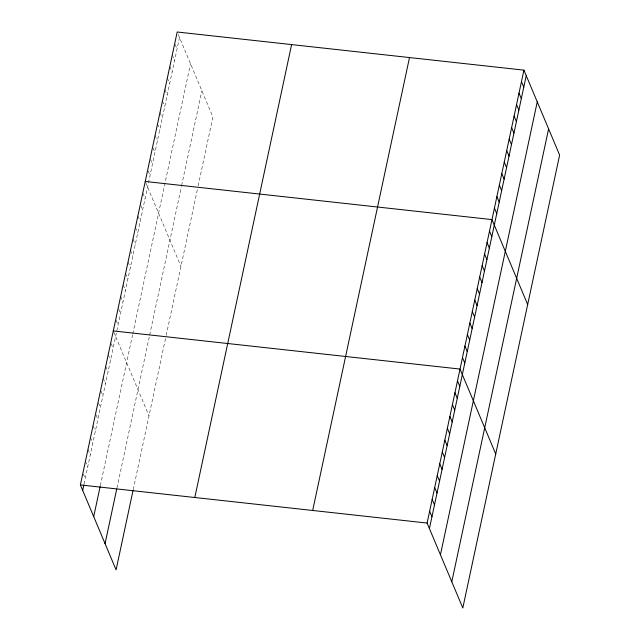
<?xml version="1.0" encoding="UTF-8"?>
<svg xmlns="http://www.w3.org/2000/svg" width="640" height="640" viewBox="0 0 640 640"><rect width="100%" height="100%" fill="white"/><g stroke="black" fill="none" stroke-linecap="round" stroke-linejoin="round"><path stroke-width="0.48" stroke-dasharray="3.2 2.4" d="M84.048 484.048L179.504 37.504M100.328 485.656L132.568 334.864M132.768 333.904L190.528 63.72M116.944 488.064L149.448 336M149.656 335.04L181.4 186.536M181.6 185.584L201.88 90.728M133.224 489.672L165.792 337.304M166.2 335.392L197.536 188.8M198.152 185.928L212.896 116.944L177.576 32.92M175.12 44.416L177.048 49.008M172.272 54.992L174.592 60.504M169.816 66.488L172.136 72M167.36 77.992L169.672 83.496M164.904 89.488L167.216 94.992M162.448 100.984L164.76 106.488M159.984 112.48L162.304 117.984M157.528 123.976L159.848 129.488M155.072 135.472L157.384 140.984M153 147.888L154.928 152.48M150.544 159.384L152.472 163.976M148.088 170.88L150.016 175.472M145.624 182.384L180.944 266.408M142.784 192.96L145.096 198.464M140.712 205.376L142.64 209.968M137.872 215.952L140.184 221.464M135.408 227.448L137.728 232.96M132.952 238.952L135.264 244.456M130.496 250.448L132.808 255.952M128.04 261.944L130.352 267.448M125.576 273.44L127.896 278.944M123.12 284.936L125.44 290.44M120.664 296.432L122.976 301.944M118.592 308.848L120.52 313.44M116.136 320.344L118.064 324.936M113.68 331.84L149 415.864M111.144 343.688L113.072 348.28M108.224 354.616L110.544 360.12M105.696 366.464L108.008 371.968M103.16 378.304L105.48 383.816M101.016 391.072L102.944 395.656M98.48 402.92L100.416 407.504M95.952 414.76L97.88 419.352M93.032 425.688L95.352 431.2M90.504 437.536L92.816 443.04M87.968 449.384L90.288 454.888M85.44 461.224L87.752 466.736M83.288 473.992L85.216 478.576"/><path stroke-width="0.96" d="M133.024 490.584L116.08 569.856L80.376 484.92L177.192 32L523.92 70.144L559.624 155.08L462.808 608L427.104 523.056L523.92 70.144M82.688 490.424L83.856 484.96M93.704 516.64L100.136 486.568M105.056 543.648L116.744 488.976M194.792 497.504L291.616 44.584M312.68 510.472L409.504 57.552M429.416 528.568L526.232 75.648M440.44 554.776L537.256 101.864M451.792 581.784L548.608 128.872M145.24 181.464L491.968 219.6L527.68 304.544M113.288 330.928L460.024 369.064L495.728 454.008M80.376 484.92L427.104 523.056M521.464 81.64L523.776 87.144M519.008 93.136L521.32 98.64M516.544 104.632L518.864 110.136M514.088 116.128L516.408 121.64M511.632 127.624L513.944 133.136M509.176 139.12L511.488 144.632M506.72 150.624L509.032 156.128M504.256 162.12L506.576 167.624M501.8 173.616L504.12 179.12M499.344 185.112L501.656 190.616M496.888 196.608L499.2 202.112M494.432 208.104L496.744 213.616M489.512 231.104L491.824 236.608M487.056 242.6L489.368 248.104M484.6 254.096L486.912 259.6M482.136 265.592L484.456 271.096M479.68 277.088L482 282.592M477.224 288.584L479.536 294.096M474.768 300.08L477.08 305.592M472.312 311.576L474.624 317.088M469.848 323.08L472.168 328.584M467.392 334.576L469.712 340.08M464.936 346.072L467.248 351.576M462.48 357.568L464.792 363.072M457.488 380.912L459.8 386.416M454.952 392.76L457.272 398.264M452.424 404.6L454.736 410.112M449.888 416.448L452.208 421.952M447.36 428.296L449.672 433.8M444.824 440.136L447.144 445.648M442.296 451.984L444.608 457.488M439.76 463.832L442.08 469.336M437.232 475.672L439.544 481.184M434.696 487.52L437.016 493.024M432.168 499.368L434.48 504.872M429.632 511.208L431.952 516.72"/></g></svg>
